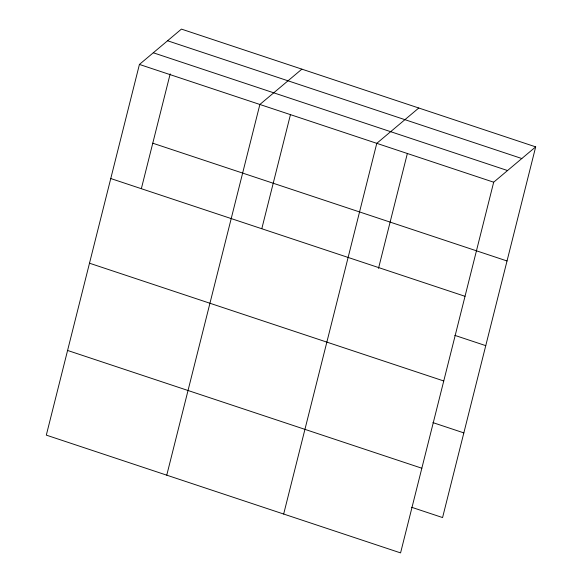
<?xml version="1.0" encoding="UTF-8"?>
<svg xmlns="http://www.w3.org/2000/svg" width="582" height="582" viewBox="0 0 582 582"><rect width="100%" height="100%" fill="white"/><g stroke="black" fill="none" stroke-linecap="round" stroke-linejoin="round"><path stroke-width="0.87" d="M139.425 64.435L46.313 435.132L400.569 552.9L493.682 182.202L535.687 146.868L181.431 29.1L139.425 64.435L493.682 182.202M141.368 188.597L170.184 73.863M166.758 475.174L259.87 104.476L301.876 69.142M261.82 228.639L290.418 114.785M283.667 514.037L376.78 143.339L418.785 108.005M378.504 268.375L407.32 153.648M535.687 146.868L442.575 517.565L411.634 507.278M167.565 40.762L521.828 158.53M153.284 52.773L507.548 170.541M152.768 143.201L507.031 260.969M110.762 178.536L465.018 296.303M454.811 335.363L485.759 345.65M89.497 263.21L443.753 380.977M432.899 422.605L463.847 432.892M67.577 350.451L421.841 468.226"/></g></svg>
